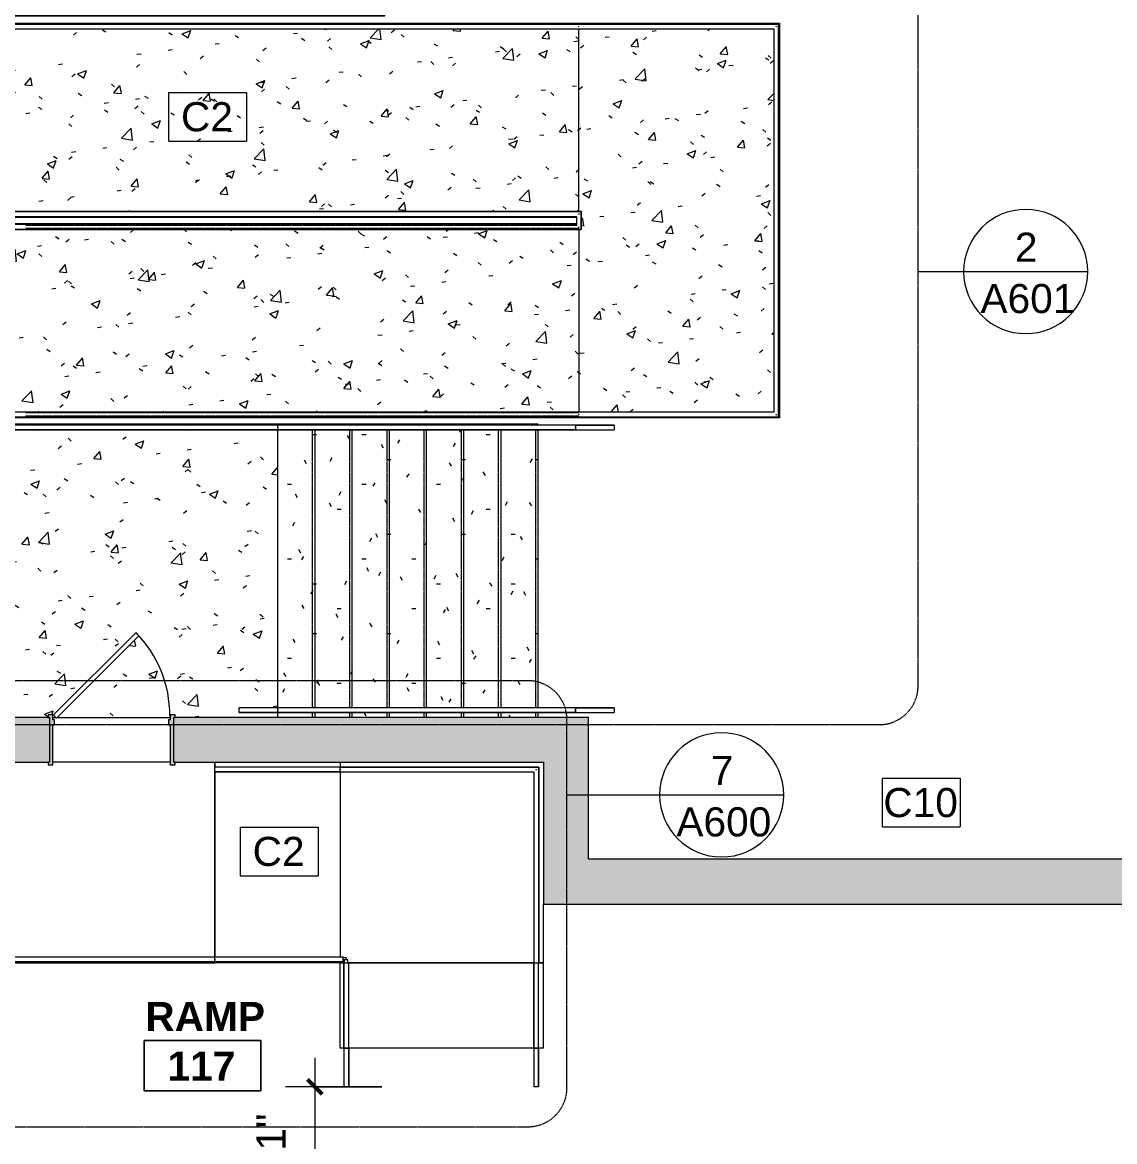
# Model space of a CAD drawing. Header units: inches. Extents: x 899 to 4491, y -721 to 1008.
# Drawn here: x 2297.1 to 2634.9, y 349.7 to 695.8 of the extents above; entities that cross this region are included whole.
import ezdxf

# ---------------------------------------------------------------- set-up
doc = ezdxf.new("R2010")
doc.units = ezdxf.units.IN
doc.header["$MEASUREMENT"] = 0
doc.linetypes.add('Dash Dot 3_16_', pattern=[0.3125, 0.1875, -0.0625, 0, -0.0625])
doc.linetypes.add('Overhead 1_16_', pattern=[0.101562, 0.0625, -0.039062])
for name, color, linetype, lineweight in [('A-ANNO-DIMS', 211, 'Continuous', 9), ('A-ANNO-DIMS-96', 211, 'Continuous', 9), ('A-ANNO-KEYN', 231, 'Continuous', 9), ('A-ANNO-SYMB', 150, 'Continuous', 9), ('A-AREA-IDEN', 2, 'Continuous', 9), ('A-DOOR', 31, 'Continuous', 13), ('A-FLOR', 192, 'Continuous', 13), ('A-FLOR-HRAL', 11, 'Continuous', 13), ('A-FLOR-HRAL-MBND', 5, 'Overhead 1_16_', 9), ('A-FLOR-LEVL', 51, 'Continuous', 9), ('A-WALL', 113, 'Continuous', 13), ('A-WALL-PATT', 111, 'Continuous', 13), ('S-STRS', 31, 'Continuous', 13)]:
    doc.layers.add(name, color=color, linetype=linetype, lineweight=lineweight)
doc.styles.add('Arial', font='arial.ttf', dxfattribs={"height": 9})
doc.styles.add('Swis721 Lt BT', font='swissl.ttf', dxfattribs={"height": 9})
doc.styles.add('Swis721 Lt BT_B', font='', dxfattribs={"height": 9})
doc.styles.get('Swis721 Lt BT_B').set_extended_font_data('Swis721 Lt BT', bold=True)
doc.dimstyles.new('OTJ_-_3_32__Linear__1_2__Tolerance', dxfattribs={"dimscale": 12, "dimtxt": 9.497835, "dimasz": 0.375, "dimexe": 0.75, "dimexo": 0.5, "dimgap": 0.5, "dimtad": 1, "dimdec": 1, "dimrnd": 0.5, "dimzin": 1, "dimdsep": 46, "dimlunit": 4, "dimtxsty": 'Swis721 Lt BT', "dimblk1": 'OBLIQUE', "dimblk2": 'OBLIQUE', "dimsah": 1, "dimcen": 0.09, "dimdle": 0.75, "dimazin": 0, "dimtfac": 1, "dimtdec": 4, "dimtix": 1, "dimtmove": 0, "dimatfit": 3, "dimfxl": 1, "dimtvp": 1, "dimfrac": 2, "dimtolj": 1, "dimtzin": 0, "dimarcsym": 2})
pattern_1 = [(0, (3208.535, 0), (30.72, 7.68), [1.267, -21.773, 1.267, -21.773, -122.88]), (0, (3208.535, 0), (30.72, 7.68), [-46.08, 1.267, -44.813, 1.267, -21.773, -53.76]), (0, (3208.535, 0), (30.72, 7.68), [-115.2, 1.267, -14.093, 1.267, -37.133]), (120, (3220.055, 3.84), (-22.011075, 22.7643), [1.267, -21.773, 1.267, -21.773, -122.88]), (120, (3220.055, 3.84), (-22.011075, 22.7643), [-46.08, 1.267, -44.813, 1.267, -21.773, -53.76]), (120, (3220.055, 3.84), (-22.011075, 22.7643), [-115.2, 1.267, -14.093, 1.267, -37.133]), (240, (3223.895, 19.2), (-8.708925, -30.4443), [1.267, -21.773, 1.267, -21.773, -122.88]), (240, (3223.895, 19.2), (-8.708925, -30.4443), [-46.08, 1.267, -44.813, 1.267, -21.773, -53.76]), (240, (3223.895, 19.2), (-8.708925, -30.4443), [-115.2, 1.267, -14.093, 1.267, -37.133])]
pattern_2 = [(50, (3208.535, 0), (27.5427, -2.40992), [2.88, -31.68]), (355, (3208.535, 0), (-5.32784, 28.88427), [2.304, -25.344]), (100.451, (3210.83, -0.2), (22.2153, 26.47393), [2.448, -26.924]), (46.184, (3208.535, 7.68), (40.9819, -6.3564), [4.32, -47.52]), (96.636, (3211.95, 7.15), (35.8907, 37.4062), [3.671, -40.386]), (351.184, (3208.535, 7.68), (35.891, 37.4062), [3.456, -38.016]), (21, (3212.375, 5.76), (22.92104, -15.46073), [2.88, -31.68]), (326, (3212.375, 5.76), (9.3435, 27.84574), [2.304, -25.344]), (71.451, (3214.285, 4.472), (32.26477, 12.3844), [2.448, -26.924]), (37.5, (3208.535, 0), (0.466855, 12.78271), [1.267, -23.77, 1.267, -24.461, -25.44]), (37.5, (3208.535, 0), (0.466855, 12.78271), [-50.765, 1.267, -24.173]), (7.5, (3208.535, 0), (10.10159, 15.14509), [1.267, -13.402, 1.267, -23.194, -9.696]), (7.5, (3208.535, 0), (10.10159, 15.14509), [-39.13, 1.267, -8.429]), (327.5, (3199.972, 0), (20.49916, -0.86578), [1.267, -8.333, 1.267, -28.685, -39.744]), (327.5, (3199.972, 0), (20.49916, -0.86578), [-39.552, 1.267, -38.477]), (317.5, (3196.132, 0), (22.39478, 3.8443), [1.267, -11.213, 1.267, -18.624, -28.224]), (317.5, (3196.132, 0), (22.39478, 3.8443), [-32.371, 1.267, -26.957])]

# ---------------------------------------------------------------- blocks, each defined once
blk = doc.blocks.new('Door - Single - Solid Door 36_ x 84_-7207579-FIRST FLOOR CONSTRUCTION')
at = {"layer": 'A-DOOR'}
h = blk.add_hatch(color=250, dxfattribs=at)
h.paths.add_polyline_path([(23.62, -7.6), (23.62, -6.85), (23.24, -6.85), (23.24, 7.03), (23.62, 7.03), (23.62, 7.78), (22.12, 7.78), (22.12, 6.28), (21.62, 6.28), (21.62, 4.78), (22.12, 4.78), (22.12, -7.6), (23.32, -7.6)], flags=0)
h.paths.add_polyline_path([(-14.13, -7.6), (-14.13, 4.78), (-13.63, 4.78), (-13.63, 6.28), (-14.13, 6.28), (-14.14, 7.78), (-15.63, 7.78), (-15.63, 7.03), (-15.26, 7.03), (-15.26, -6.85), (-15.63, -6.85), (-15.63, -7.6), (-15.26, -7.6)], flags=0)
at = {"layer": 'A-DOOR', "color": 8, "lineweight": 20}
for p, q in [((-14.01, 7.78), (11.45, 33.23)), ((12.42, 32.26), (-13.03, 6.8)), ((11.45, 33.23), (12.42, 32.26)), ((-15.63, 7.78), (-15.63, 7.03)), ((-14.13, 7.78), (-15.63, 7.78)), ((-15.63, 7.03), (-15.26, 7.03)), ((-15.26, 7.03), (-15.26, -6.85)), ((-14.13, 6.28), (-14.13, 7.78)), ((-13.03, 6.8), (-14.01, 7.78)), ((23.62, 7.78), (22.12, 7.78)), ((22.12, 7.78), (22.12, 6.28)), ((23.24, -6.85), (23.24, 7.03)), ((23.24, 7.03), (23.62, 7.03)), ((23.62, 7.03), (23.62, 7.78)), ((-13.63, 6.28), (-14.13, 6.28)), ((-14.13, -7.6), (-14.13, 4.78)), ((-14.13, 4.78), (-13.63, 4.78)), ((-13.63, 4.78), (-13.63, 6.28)), ((22.12, 6.28), (21.62, 6.28)), ((21.62, 6.28), (21.62, 4.78)), ((21.62, 4.78), (22.12, 4.78)), ((22.12, 4.78), (22.12, -7.6)), ((-15.26, -6.85), (-15.63, -6.85)), ((-15.63, -6.85), (-15.63, -7.6)), ((23.62, -6.85), (23.24, -6.85)), ((23.62, -7.6), (23.62, -6.85)), ((-15.63, -7.6), (-14.13, -7.6)), ((22.12, -7.6), (23.62, -7.6))]:
    blk.add_line(p, q, dxfattribs=at)
at = {"layer": 'A-DOOR', "lineweight": 9}
blk.add_arc((-14.01, 7.78), 36, 359.5, 45, dxfattribs=at)
blk = doc.blocks.new('Top Rail Type - Top Rail_Internal_-6878772-FIRST FLOOR CONSTRUCTION')
at = {"layer": 'A-FLOR-HRAL', "lineweight": 9}
for p, q in [((-740.39, 571.29), (-832.39, 571.29)), ((-832.39, 569.79), (-740.39, 569.79))]:
    blk.add_line(p, q, dxfattribs=at)
blk = doc.blocks.new('Top Rail Type - Top Rail_Internal_-V4-FIRST FLOOR CONSTRUCTION')
at = {"layer": 'A-FLOR-HRAL', "lineweight": 9}
for p, q in [((-740.39, 571.29), (-832.39, 571.29)), ((-740.39, 569.79), (-832.39, 569.79))]:
    blk.add_line(p, q, dxfattribs=at)
blk = doc.blocks.new('Railing - Railing-7017256-FIRST FLOOR CONSTRUCTION')
at = {"layer": 'A-FLOR-HRAL-MBND'}
for p, q in [((-739.32, 575.04), (-910.47, 575.04)), ((-739.32, 575.04), (-853.47, 575.04)), ((-739.32, 575.04), (-796.47, 575.04)), ((-739.32, 575.04), (-739.47, 575.04)), ((-739.32, 574.04), (-910.47, 574.04)), ((-739.32, 574.04), (-853.47, 574.04)), ((-739.32, 574.04), (-796.47, 574.04)), ((-739.32, 574.04), (-739.47, 574.04))]:
    blk.add_line(p, q, dxfattribs=at)
blk = doc.blocks.new('Railing - Railing-7017260-FIRST FLOOR CONSTRUCTION')
at = {"layer": 'A-FLOR-HRAL-MBND'}
for p, q in [((-739.82, 633.04), (-910.47, 633.04)), ((-739.32, 632.04), (-910.47, 632.04)), ((-739.82, 633.04), (-853.47, 633.04)), ((-739.32, 632.04), (-853.47, 632.04)), ((-739.82, 633.04), (-796.47, 633.04)), ((-739.32, 632.04), (-796.47, 632.04)), ((-739.32, 632.04), (-739.47, 632.04))]:
    blk.add_line(p, q, dxfattribs=at)
blk = doc.blocks.new('Top Rail Type - Top Rail_Internal_-7017305-FIRST FLOOR CONSTRUCTION')
at = {"layer": 'A-FLOR-HRAL', "lineweight": 9}
for p, q in [((-799.32, 699.29), (-974.13, 699.29)), ((-974.09, 699.27), (-974.13, 699.29)), ((-974.12, 699.27), (-974.08, 699.21)), ((-974.07, 699.23), (-974.07, 693.73)), ((-973.32, 698.54), (-973.52, 698.74)), ((-973.32, 698.54), (-973.23, 698.45)), ((-972.64, 697.79), (-799.32, 697.79)), ((-972.57, 695.29), (-972.57, 697.73)), ((-974.05, 693.77), (-974.07, 693.73)), ((-974.05, 693.74), (-973.99, 693.79)), ((-974.01, 693.79), (-739.29, 693.79)), ((-973.32, 694.54), (-973.52, 694.35)), ((-973.32, 694.54), (-973.23, 694.63)), ((-739.29, 695.29), (-972.51, 695.29)), ((-677.57, 695.29), (-739.29, 695.29)), ((-739.29, 693.79), (-679.07, 693.79)), ((-679.07, 693.79), (-679.07, 575.29)), ((-677.57, 573.79), (-677.57, 695.29)), ((-739.35, 575.29), (-973.32, 575.29)), ((-679.07, 575.29), (-739.35, 575.29)), ((-973.32, 573.79), (-739.35, 573.79)), ((-739.35, 573.79), (-677.57, 573.79))]:
    blk.add_line(p, q, dxfattribs=at)
at = {"layer": 'A-FLOR-HRAL', "lineweight": 9, "flags": 128}
blk.add_lwpolyline([(-799.32, 698.63), (-799.32, 698.54), (-799.32, 698.45)], dxfattribs=at)
at = {"layer": 'A-FLOR-HRAL', "lineweight": 9}
for points in [[(-739.32, 694.45), (-739.32, 694.48), (-739.32, 694.54), (-739.32, 694.6), (-739.32, 694.63)], [(-739.32, 574.63), (-739.32, 574.6), (-739.32, 574.54), (-739.32, 574.48), (-739.32, 574.45)]]:
    blk.add_open_spline(points, degree=3, dxfattribs=at)
for points in [[(-678.41, 694.45), (-678.4, 694.46), (-678.37, 694.49), (-678.32, 694.54), (-678.28, 694.59), (-678.24, 694.62), (-678.23, 694.63)], [(-678.41, 574.63), (-678.4, 574.62), (-678.37, 574.59), (-678.32, 574.54), (-678.27, 574.5), (-678.24, 574.46), (-678.23, 574.45)]]:
    blk.add_open_spline(points, degree=3, knots=[0.46086968, 0.46086968, 0.46086968, 0.46086968, 0.47916667, 0.5, 0.52083333, 0.53913032, 0.53913032, 0.53913032, 0.53913032], dxfattribs=at)
blk = doc.blocks.new('Top Rail Type - Top Rail_Internal_-V21-FIRST FLOOR CONSTRUCTION')
at = {"layer": 'A-FLOR-HRAL', "lineweight": 9}
for p, q in [((-974.07, 699.29), (-974.07, 693.79)), ((-799.32, 699.29), (-974.07, 699.29)), ((-799.32, 697.79), (-799.32, 699.29)), ((-972.57, 697.79), (-972.57, 695.29)), ((-799.32, 697.79), (-972.57, 697.79)), ((-974.07, 693.79), (-739.32, 693.79)), ((-972.57, 695.29), (-739.32, 695.29)), ((-739.32, 695.29), (-677.57, 695.29)), ((-739.32, 693.79), (-679.07, 693.79)), ((-679.07, 693.79), (-679.07, 575.29)), ((-677.57, 695.29), (-677.57, 573.79)), ((-973.32, 573.79), (-973.32, 575.29)), ((-739.32, 575.29), (-973.32, 575.29)), ((-679.07, 575.29), (-739.32, 575.29)), ((-973.18, 573.79), (-973.32, 573.79)), ((-739.32, 573.79), (-972.57, 573.79)), ((-677.57, 573.79), (-739.32, 573.79))]:
    blk.add_line(p, q, dxfattribs=at)
blk = doc.blocks.new('Top Rail Type - Top Rail_Internal_-7017322-FIRST FLOOR CONSTRUCTION')
at = {"layer": 'A-FLOR-HRAL', "lineweight": 9}
for p, q in [((-1035.07, 757.29), (-1035.07, 635.79)), ((-973.35, 757.29), (-1035.07, 757.29)), ((-1033.57, 637.29), (-1033.57, 755.79)), ((-1033.57, 755.79), (-973.35, 755.79)), ((-799.32, 757.29), (-973.35, 757.29)), ((-973.35, 755.79), (-799.32, 755.79)), ((-973.29, 637.29), (-1033.57, 637.29)), ((-738.51, 637.29), (-973.29, 637.29)), ((-738.57, 637.21), (-738.52, 637.27)), ((-738.57, 631.73), (-738.57, 637.23)), ((-738.51, 637.29), (-738.55, 637.27)), ((-1035.07, 635.79), (-973.29, 635.79)), ((-973.29, 635.79), (-740.01, 635.79)), ((-740.07, 635.73), (-740.07, 633.29)), ((-739.41, 636.45), (-739.32, 636.54)), ((-739.13, 636.74), (-739.32, 636.54)), ((-740.13, 633.29), (-973.32, 633.29)), ((-973.32, 631.79), (-738.64, 631.79)), ((-739.41, 632.63), (-739.32, 632.54)), ((-739.13, 632.35), (-739.32, 632.54)), ((-738.66, 631.79), (-738.6, 631.74)), ((-738.57, 631.73), (-738.6, 631.77))]:
    blk.add_line(p, q, dxfattribs=at)
at = {"layer": 'A-FLOR-HRAL', "lineweight": 9, "flags": 128}
for points in [[(-799.32, 756.63), (-799.32, 756.54), (-799.32, 756.45)], [(-973.32, 632.45), (-973.32, 632.54), (-973.32, 632.63)]]:
    blk.add_lwpolyline(points, dxfattribs=at)
at = {"layer": 'A-FLOR-HRAL', "lineweight": 9}
for points, knots in [([(-1034.23, 756.45), (-1034.24, 756.46), (-1034.28, 756.49), (-1034.32, 756.54), (-1034.37, 756.59), (-1034.4, 756.62), (-1034.41, 756.63)], [-0.53913032, -0.53913032, -0.53913032, -0.53913032, -0.52083333, -0.5, -0.47916667, -0.46086968, -0.46086968, -0.46086968, -0.46086968]), ([(-1034.41, 636.45), (-1034.4, 636.46), (-1034.37, 636.5), (-1034.32, 636.54), (-1034.27, 636.59), (-1034.24, 636.62), (-1034.23, 636.63)], [0.46086968, 0.46086968, 0.46086968, 0.46086968, 0.47916667, 0.5, 0.52083333, 0.53913032, 0.53913032, 0.53913032, 0.53913032])]:
    blk.add_open_spline(points, degree=3, knots=knots, dxfattribs=at)
for points in [[(-973.32, 756.63), (-973.32, 756.6), (-973.32, 756.54), (-973.32, 756.48), (-973.32, 756.45)], [(-973.32, 636.45), (-973.32, 636.48), (-973.32, 636.54), (-973.32, 636.6), (-973.32, 636.63)]]:
    blk.add_open_spline(points, degree=3, dxfattribs=at)
blk = doc.blocks.new('Top Rail Type - Top Rail_Internal_-V22-FIRST FLOOR CONSTRUCTION')
at = {"layer": 'A-FLOR-HRAL', "lineweight": 9}
for p, q in [((-1035.07, 757.29), (-1035.07, 635.79)), ((-973.32, 757.29), (-1035.07, 757.29)), ((-1033.57, 755.79), (-1033.57, 637.29)), ((-973.32, 755.79), (-1033.57, 755.79)), ((-799.32, 757.29), (-973.32, 757.29)), ((-799.32, 755.79), (-973.32, 755.79)), ((-799.32, 755.79), (-799.32, 757.29)), ((-1033.57, 637.29), (-973.32, 637.29)), ((-973.32, 637.29), (-738.57, 637.29)), ((-738.57, 637.29), (-738.57, 631.79)), ((-1035.07, 635.79), (-973.32, 635.79)), ((-973.32, 635.79), (-740.07, 635.79)), ((-740.07, 635.79), (-740.07, 633.29)), ((-973.32, 631.79), (-973.32, 633.29)), ((-740.07, 633.29), (-973.32, 633.29)), ((-738.57, 631.79), (-973.32, 631.79))]:
    blk.add_line(p, q, dxfattribs=at)
blk = doc.blocks.new('Top Rail Type - Top Rail_Internal_-7164230-FIRST FLOOR CONSTRUCTION')
at = {"layer": 'A-FLOR-HRAL', "lineweight": 9}
for p, q in [((-974.07, 574.79), (-974.07, 569.79)), ((-973.38, 574.79), (-973.23, 574.79)), ((-972.57, 571.29), (-972.57, 574.79)), ((-832.39, 571.29), (-972.57, 571.29)), ((-974.07, 569.79), (-832.39, 569.79)), ((-832.39, 570.63), (-832.39, 570.45))]:
    blk.add_line(p, q, dxfattribs=at)
blk.add_open_spline([(-973.23, 570.63), (-973.24, 570.62), (-973.28, 570.59), (-973.32, 570.54), (-973.37, 570.49), (-973.4, 570.46), (-973.41, 570.45)], degree=3, knots=[0.46086968, 0.46086968, 0.46086968, 0.46086968, 0.47916667, 0.5, 0.52083333, 0.53913032, 0.53913032, 0.53913032, 0.53913032], dxfattribs=at)
blk = doc.blocks.new('Top Rail Type - Top Rail_Internal_-V38-FIRST FLOOR CONSTRUCTION')
at = {"layer": 'A-FLOR-HRAL', "lineweight": 9}
for p, q in [((-974.07, 574.79), (-972.57, 574.79)), ((-974.07, 569.79), (-974.07, 574.79)), ((-972.57, 571.29), (-972.57, 574.79)), ((-832.39, 571.29), (-972.57, 571.29)), ((-832.39, 569.79), (-832.39, 571.29)), ((-832.39, 569.79), (-974.07, 569.79))]:
    blk.add_line(p, q, dxfattribs=at)
blk = doc.blocks.new('Top Rail Type - Top Rail_Internal_-7167823-FIRST FLOOR CONSTRUCTION')
at = {"layer": 'A-FLOR-HRAL', "lineweight": 9}
for p, q in [((-728.39, 571.29), (-740.39, 571.29)), ((-740.39, 570.45), (-740.39, 570.63)), ((-740.39, 569.79), (-728.39, 569.79)), ((-728.39, 570.63), (-728.39, 570.45))]:
    blk.add_line(p, q, dxfattribs=at)
blk = doc.blocks.new('Top Rail Type - Top Rail_Internal_-V39-FIRST FLOOR CONSTRUCTION')
at = {"layer": 'A-FLOR-HRAL', "lineweight": 9}
for p, q in [((-740.39, 571.29), (-740.39, 569.79)), ((-740.39, 571.29), (-728.39, 571.29)), ((-728.39, 571.29), (-728.39, 569.79)), ((-740.39, 569.79), (-728.39, 569.79))]:
    blk.add_line(p, q, dxfattribs=at)
blk = doc.blocks.new('Top Rail Type - Top Rail_Internal_-7169253-FIRST FLOOR CONSTRUCTION')
at = {"layer": 'A-FLOR-HRAL', "lineweight": 9}
for p, q in [((-740.39, 483.89), (-832.39, 483.89)), ((-832.39, 482.39), (-740.39, 482.39))]:
    blk.add_line(p, q, dxfattribs=at)
at = {"layer": 'A-FLOR-HRAL', "lineweight": 9, "flags": 128}
blk.add_lwpolyline([(-740.39, 483.22), (-740.39, 483.14), (-740.39, 483.06)], dxfattribs=at)
blk = doc.blocks.new('Top Rail Type - Top Rail_Internal_-V40-FIRST FLOOR CONSTRUCTION')
at = {"layer": 'A-FLOR-HRAL', "lineweight": 9}
for p, q in [((-740.39, 483.89), (-832.39, 483.89)), ((-740.39, 482.39), (-832.39, 482.39)), ((-740.39, 482.39), (-740.39, 483.89))]:
    blk.add_line(p, q, dxfattribs=at)
blk = doc.blocks.new('Top Rail Type - Top Rail_Internal_-7169274-FIRST FLOOR CONSTRUCTION')
at = {"layer": 'A-FLOR-HRAL', "lineweight": 9}
for p, q in [((-728.39, 483.89), (-740.39, 483.89)), ((-740.39, 483.05), (-740.39, 483.23)), ((-740.39, 482.39), (-728.39, 482.39)), ((-728.39, 483.23), (-728.39, 483.05))]:
    blk.add_line(p, q, dxfattribs=at)
blk = doc.blocks.new('Top Rail Type - Top Rail_Internal_-V41-FIRST FLOOR CONSTRUCTION')
at = {"layer": 'A-FLOR-HRAL', "lineweight": 9}
for p, q in [((-740.39, 483.89), (-740.39, 482.39)), ((-740.39, 483.89), (-728.39, 483.89)), ((-740.39, 482.39), (-728.39, 482.39)), ((-728.39, 483.89), (-728.39, 482.39))]:
    blk.add_line(p, q, dxfattribs=at)
blk = doc.blocks.new('Top Rail Type - Top Rail_Internal_-7169313-FIRST FLOOR CONSTRUCTION')
at = {"layer": 'A-FLOR-HRAL', "lineweight": 9}
for p, q in [((-832.39, 483.89), (-844.39, 483.89)), ((-844.39, 483.05), (-844.39, 483.23)), ((-844.39, 482.39), (-832.39, 482.39)), ((-832.39, 483.23), (-832.39, 483.05))]:
    blk.add_line(p, q, dxfattribs=at)
blk = doc.blocks.new('Top Rail Type - Top Rail_Internal_-V42-FIRST FLOOR CONSTRUCTION')
at = {"layer": 'A-FLOR-HRAL', "lineweight": 9}
for p, q in [((-844.39, 482.39), (-844.39, 483.89)), ((-832.39, 483.89), (-844.39, 483.89)), ((-832.39, 482.39), (-844.39, 482.39)), ((-832.39, 482.39), (-832.39, 483.89))]:
    blk.add_line(p, q, dxfattribs=at)
blk = doc.blocks.new('Railing - Railing-7221750-FIRST FLOOR CONSTRUCTION')
at = {"layer": 'A-FLOR-HRAL', "lineweight": 9}
for p, q in [((-811.24, 406.54), (-812.24, 406.54)), ((-811.74, 405.54), (-812.24, 405.54)), ((-811.24, 406.54), (-811.24, 406.04))]:
    blk.add_line(p, q, dxfattribs=at)
blk = doc.blocks.new('Top Rail Type - Top Rail_Internal_-7221764-FIRST FLOOR CONSTRUCTION')
at = {"layer": 'A-FLOR-HRAL', "lineweight": 9}
for p, q in [((-813.12, 465.54), (-851.87, 465.54)), ((-851.87, 464.04), (-813.12, 464.04))]:
    blk.add_line(p, q, dxfattribs=at)
at = {"layer": 'A-FLOR-HRAL', "lineweight": 9, "flags": 128}
for points in [[(-851.87, 464.69), (-851.87, 464.79), (-851.87, 464.88)], [(-813.12, 464.88), (-813.12, 464.79), (-813.12, 464.69)]]:
    blk.add_lwpolyline(points, dxfattribs=at)
blk = doc.blocks.new('Top Rail Type - Top Rail_Internal_-V56-FIRST FLOOR CONSTRUCTION')
at = {"layer": 'A-FLOR-HRAL', "lineweight": 9}
for p, q in [((-851.87, 464.04), (-851.87, 465.54)), ((-813.12, 465.54), (-851.87, 465.54)), ((-813.12, 464.04), (-851.87, 464.04)), ((-813.12, 464.04), (-813.12, 465.54))]:
    blk.add_line(p, q, dxfattribs=at)
blk = doc.blocks.new('Top Rail Type - Top Rail_Internal_-7221775-FIRST FLOOR CONSTRUCTION')
at = {"layer": 'A-FLOR-HRAL', "lineweight": 9}
for p, q in [((-812.24, 406.79), (-851.87, 406.79)), ((-851.87, 405.29), (-812.24, 405.29))]:
    blk.add_line(p, q, dxfattribs=at)
at = {"layer": 'A-FLOR-HRAL', "lineweight": 9, "flags": 128}
blk.add_lwpolyline([(-812.24, 406.13), (-812.24, 406.04), (-812.24, 405.94)], dxfattribs=at)
blk = doc.blocks.new('Top Rail Type - Top Rail_Internal_-V57-FIRST FLOOR CONSTRUCTION')
at = {"layer": 'A-FLOR-HRAL', "lineweight": 9}
for p, q in [((-812.24, 406.79), (-851.87, 406.79)), ((-812.24, 405.29), (-851.87, 405.29)), ((-812.24, 405.29), (-812.24, 406.79))]:
    blk.add_line(p, q, dxfattribs=at)
blk = doc.blocks.new('Railing - Railing-7222189-FIRST FLOOR CONSTRUCTION')
at = {"layer": 'A-FLOR-HRAL', "lineweight": 9}
for p, q in [((-811.74, 406.04), (-810.74, 406.04)), ((-811.74, 405.04), (-811.74, 406.04)), ((-810.74, 405.04), (-810.74, 406.04))]:
    blk.add_line(p, q, dxfattribs=at)
blk = doc.blocks.new('Top Rail Type - Top Rail_Internal_-7222203-FIRST FLOOR CONSTRUCTION')
at = {"layer": 'A-FLOR-HRAL', "lineweight": 9}
for p, q in [((-753.25, 405.04), (-753.25, 378.65)), ((-751.75, 378.65), (-751.75, 405.04))]:
    blk.add_line(p, q, dxfattribs=at)
at = {"layer": 'A-FLOR-HRAL', "lineweight": 9, "flags": 128}
for points in [[(-752.59, 405.04), (-752.5, 405.04), (-752.41, 405.04)], [(-752.41, 378.65), (-752.5, 378.65), (-752.59, 378.65)]]:
    blk.add_lwpolyline(points, dxfattribs=at)
blk = doc.blocks.new('Top Rail Type - Top Rail_Internal_-V58-FIRST FLOOR CONSTRUCTION')
at = {"layer": 'A-FLOR-HRAL', "lineweight": 9}
for p, q in [((-753.25, 405.04), (-751.75, 405.04)), ((-753.25, 378.65), (-753.25, 405.04)), ((-751.75, 378.65), (-751.75, 405.04)), ((-753.25, 378.65), (-751.75, 378.65))]:
    blk.add_line(p, q, dxfattribs=at)
blk = doc.blocks.new('Top Rail Type - Top Rail_Internal_-7222214-FIRST FLOOR CONSTRUCTION')
at = {"layer": 'A-FLOR-HRAL', "lineweight": 9}
for p, q in [((-811.99, 405.04), (-811.99, 378.65)), ((-810.49, 378.65), (-810.49, 405.04)), ((-811.24, 378.65), (-811.33, 378.65)), ((-811.15, 378.65), (-811.24, 378.65))]:
    blk.add_line(p, q, dxfattribs=at)
at = {"layer": 'A-FLOR-HRAL', "lineweight": 9, "flags": 128}
blk.add_lwpolyline([(-811.33, 405.04), (-811.24, 405.04), (-811.15, 405.04)], dxfattribs=at)
blk = doc.blocks.new('Top Rail Type - Top Rail_Internal_-V59-FIRST FLOOR CONSTRUCTION')
at = {"layer": 'A-FLOR-HRAL', "lineweight": 9}
for p, q in [((-811.99, 405.04), (-810.49, 405.04)), ((-811.99, 378.65), (-811.99, 405.04)), ((-810.49, 378.65), (-810.49, 405.04)), ((-811.99, 378.65), (-811.24, 378.65)), ((-811.24, 378.65), (-810.49, 378.65))]:
    blk.add_line(p, q, dxfattribs=at)
blk = doc.blocks.new('Top Rail Type - Top Rail_Internal_-7222801-FIRST FLOOR CONSTRUCTION')
at = {"layer": 'A-FLOR-HRAL', "lineweight": 9}
for p, q in [((-751.74, 465.54), (-813.12, 465.54)), ((-813.12, 464.04), (-753.24, 464.04)), ((-753.24, 464.04), (-753.24, 405.04)), ((-751.74, 405.04), (-751.74, 465.54))]:
    blk.add_line(p, q, dxfattribs=at)
blk.add_open_spline([(-752.58, 464.69), (-752.57, 464.71), (-752.54, 464.74), (-752.49, 464.79), (-752.44, 464.83), (-752.41, 464.86), (-752.4, 464.88)], degree=3, knots=[0.46086968, 0.46086968, 0.46086968, 0.46086968, 0.47916667, 0.5, 0.52083333, 0.53913032, 0.53913032, 0.53913032, 0.53913032], dxfattribs=at)
blk = doc.blocks.new('Top Rail Type - Top Rail_Internal_-V60-FIRST FLOOR CONSTRUCTION')
at = {"layer": 'A-FLOR-HRAL', "lineweight": 9}
for p, q in [((-813.12, 465.54), (-751.74, 465.54)), ((-813.12, 464.04), (-753.24, 464.04)), ((-753.24, 464.04), (-753.24, 405.04)), ((-751.74, 465.54), (-751.74, 405.04))]:
    blk.add_line(p, q, dxfattribs=at)
blk = doc.blocks.new('Top Rail Type - Top Rail_Internal_-7226036-FIRST FLOOR CONSTRUCTION')
at = {"layer": 'A-FLOR-HRAL', "lineweight": 9}
for p, q in [((-851.87, 406.79), (-913.87, 406.79)), ((-913.87, 405.29), (-851.87, 405.29)), ((-851.87, 406.13), (-851.87, 405.94))]:
    blk.add_line(p, q, dxfattribs=at)
blk = doc.blocks.new('Top Rail Type - Top Rail_Internal_-V64-FIRST FLOOR CONSTRUCTION')
at = {"layer": 'A-FLOR-HRAL', "lineweight": 9}
for p, q in [((-851.87, 406.79), (-913.87, 406.79)), ((-851.87, 405.29), (-913.87, 405.29)), ((-851.87, 405.29), (-851.87, 406.79))]:
    blk.add_line(p, q, dxfattribs=at)
blk = doc.blocks.new('Top Rail Type - Top Rail_Internal_-7226531-FIRST FLOOR CONSTRUCTION')
at = {"layer": 'A-FLOR-HRAL', "lineweight": 9}
for p, q in [((-753.25, 378.65), (-753.25, 366.65)), ((-752.59, 378.65), (-752.41, 378.65)), ((-751.75, 366.65), (-751.75, 378.65)), ((-752.41, 366.65), (-752.59, 366.65))]:
    blk.add_line(p, q, dxfattribs=at)
blk = doc.blocks.new('Top Rail Type - Top Rail_Internal_-V65-FIRST FLOOR CONSTRUCTION')
at = {"layer": 'A-FLOR-HRAL', "lineweight": 9}
for p, q in [((-751.75, 378.65), (-753.25, 378.65)), ((-753.25, 378.65), (-753.25, 366.65)), ((-751.75, 378.65), (-751.75, 366.65)), ((-751.75, 366.65), (-753.25, 366.65))]:
    blk.add_line(p, q, dxfattribs=at)
blk = doc.blocks.new('Top Rail Type - Top Rail_Internal_-7226570-FIRST FLOOR CONSTRUCTION')
at = {"layer": 'A-FLOR-HRAL', "lineweight": 9}
for p, q in [((-811.99, 378.65), (-811.99, 366.65)), ((-811.33, 378.65), (-811.24, 378.65)), ((-811.24, 378.65), (-811.15, 378.65)), ((-810.49, 366.65), (-810.49, 378.65)), ((-811.15, 366.65), (-811.33, 366.65))]:
    blk.add_line(p, q, dxfattribs=at)
blk = doc.blocks.new('Top Rail Type - Top Rail_Internal_-V66-FIRST FLOOR CONSTRUCTION')
at = {"layer": 'A-FLOR-HRAL', "lineweight": 9}
for p, q in [((-811.24, 378.65), (-811.99, 378.65)), ((-811.99, 378.65), (-811.99, 366.65)), ((-810.49, 378.65), (-811.24, 378.65)), ((-810.49, 378.65), (-810.49, 366.65)), ((-810.49, 366.65), (-811.99, 366.65))]:
    blk.add_line(p, q, dxfattribs=at)
blk = doc.blocks.new('Room Tag - Room Name and Number-3379422-FIRST FLOOR CONSTRUCTION')
at = {"layer": 'A-AREA-IDEN'}
for p, q in [((-0.1881, -0.1636), (-0.1881, -0.0018)), ((-0.1881, -0.0018), (0.1869, -0.0018)), ((0.1869, -0.0018), (-0.1881, -0.0018)), ((-0.1881, -0.0018), (-0.1881, -0.1636)), ((0.1869, -0.0018), (0.1869, -0.1636)), ((0.1869, -0.1636), (0.1869, -0.0018)), ((0.1869, -0.1636), (-0.1881, -0.1636)), ((-0.1881, -0.1636), (0.1869, -0.1636))]:
    blk.add_line(p, q, dxfattribs=at)
blk = doc.blocks.new('Keynote Tag - Keynote Number - Boxed-135510-FIRST FLOOR CONSTRUCTION')
at = {"layer": 'A-ANNO-KEYN'}
for p, q in [((-0.125, -0.0792), (-0.125, 0.0781)), ((-0.125, 0.0781), (0.125, 0.0781)), ((0.125, 0.0781), (0.125, -0.0792)), ((-0.125, -0.0792), (0.125, -0.0792))]:
    blk.add_line(p, q, dxfattribs=at)
blk = doc.blocks.new('Floor Plan - Callout Head-3511279-FIRST FLOOR CONSTRUCTION')
at = {"layer": 'A-ANNO-SYMB'}
blk.add_line((-0.2, 0), (0.2, 0), dxfattribs=at)
for start, end in [(360, 180), (180, 360)]:
    blk.add_arc((0, 0), 0.2, start, end, dxfattribs=at)
blk = doc.blocks.new('DIMBLOCK1-FIRST FLOOR CONSTRUCTION')
at = {"layer": 'A-ANNO-DIMS-96'}
for p, q in [((2387.54, 375.65), (2387.54, 298.88)), ((2408.32, 366.65), (2378.54, 366.65)), ((2387.54, 366.65), (2408.32, 366.65)), ((2384.73, 307.88), (2396.54, 307.88)), ((2387.54, 307.88), (2384.73, 307.88))]:
    blk.add_line(p, q, dxfattribs=at)
at = {"layer": 'A-ANNO-DIMS-96', "lineweight": 50}
for p, q in [((2387.54, 366.65), (2385.29, 368.9)), ((2387.54, 366.65), (2389.79, 364.4)), ((2387.54, 307.88), (2385.29, 310.13)), ((2387.54, 307.88), (2389.79, 305.63))]:
    blk.add_line(p, q, dxfattribs=at)
at = {"layer": 'A-ANNO-DIMS-96', "color": 0, "insert": (2369.53, 319.4), "char_height": 9, "width": 42.8759, "attachment_point": 1, "rotation": 90, "line_spacing_factor": 1.005062, "style": 'Swis721 Lt BT'}
blk.add_mtext('4\' - 11"', dxfattribs=at)
blk = doc.blocks.new('_Oblique')
at = {"color": 0, "linetype": 'ByBlock', "lineweight": -2}
blk.add_line((-0.5, -0.5), (0.5, 0.5), dxfattribs=at)

msp = doc.modelspace()

# ---------------------------------------------------------------- hatches: boundary and pattern name
at = {"layer": 'A-FLOR'}
h = msp.add_hatch(dxfattribs=at)
h.set_pattern_fill('FP_11', color=256, style=0, pattern_type=2)
h.set_pattern_definition(pattern_2)
h.paths.add_polyline_path([(2174.96, 480.91), (2305.1, 480.91), (2305.1, 481.66), (2306.6, 481.66), (2306.6, 480.91), (2307.48, 480.91), (2306.73, 481.66), (2332.19, 507.12), (2333.16, 506.14), (2307.92, 480.91), (2342.85, 480.91), (2342.85, 481.66), (2344.35, 481.66), (2344.35, 480.91), (2376.15, 480.91), (2376.15, 482.39), (2364.15, 482.42), (2364.15, 483.89), (2376.15, 483.89), (2376.15, 569.79), (2234.46, 569.82), (2234.49, 574.79), (2235.21, 574.79), (2235.21, 631.79), (2174.96, 631.79), (2174.96, 483.47)], flags=0)
h.paths.add_polyline_path([(2173.21, 480.91), (2173.46, 480.91), (2173.49, 633.29), (2235.21, 633.29), (2235.21, 633.54), (2173.21, 633.54), (2173.21, 484.21)], flags=0)
h.paths.add_polyline_path([(2275.68, 571.29), (2376.15, 571.29), (2376.15, 571.54), (2235.96, 571.54), (2235.96, 571.29), (2264.26, 571.29)], flags=0)
at = {"layer": 'A-FLOR-LEVL'}
h = msp.add_hatch(dxfattribs=at)
h.set_pattern_fill('FP_11', color=256, style=0, pattern_type=2)
h.set_pattern_definition(pattern_2)
h.paths.add_polyline_path([(2378.53, 635.54), (2468.46, 635.54), (2468.46, 635.79), (2235.21, 635.75), (2235.21, 635.54), (2355.67, 635.54)], flags=0)
h.paths.add_polyline_path([(2378.53, 637.29), (2469.21, 637.29), (2469.21, 693.79), (2235.21, 693.79), (2235.24, 637.29), (2355.67, 637.29)], flags=0)
h.paths.add_polyline_path([(2469.21, 695.29), (2469.21, 695.54), (2235.96, 695.54), (2235.98, 695.29), (2458.52, 695.29)], flags=0)
h = msp.add_hatch(dxfattribs=at)
h.set_pattern_fill('FP_11', color=256, style=0, pattern_type=2)
h.set_pattern_definition(pattern_2)
h.paths.add_polyline_path([(2469.21, 573.54), (2531.21, 573.54), (2531.21, 695.54), (2469.21, 695.54), (2469.24, 695.29), (2530.96, 695.27), (2530.94, 573.79), (2469.21, 573.76)], flags=0)
h.paths.add_polyline_path([(2529.46, 575.29), (2529.46, 693.79), (2469.21, 693.79), (2469.21, 637.29), (2469.96, 637.25), (2469.92, 631.79), (2469.21, 631.79), (2469.21, 575.29), (2529.4, 575.29)], flags=0)
h = msp.add_hatch(dxfattribs=at)
h.set_pattern_fill('FP_11', color=256, style=0, pattern_type=2)
h.set_pattern_definition(pattern_2)
h.paths.add_polyline_path([(2378.53, 573.54), (2469.21, 573.54), (2469.18, 573.79), (2235.96, 573.76), (2235.96, 573.54), (2376.15, 573.54)], flags=0)
h.paths.add_polyline_path([(2264.26, 575.29), (2469.21, 575.29), (2469.21, 631.79), (2235.21, 631.79), (2235.21, 575.29), (2252.83, 575.29)], flags=0)
h.paths.add_polyline_path([(2458.52, 633.29), (2468.46, 633.29), (2468.44, 633.54), (2235.21, 633.54), (2235.22, 633.29), (2447.09, 633.29)], flags=0)
at = {"layer": 'A-WALL-PATT', "lineweight": 9}
h = msp.add_hatch(color=7, dxfattribs=at)
h.paths.add_polyline_path([(2424.23, 467.04), (2472.17, 467.04), (2472.17, 480.91), (2343.98, 480.91), (2343.98, 467.04), (2401.38, 467.04)], flags=0)
h.paths.add_polyline_path([(2305.1, 467.04), (2305.48, 467.04), (2305.48, 480.91), (2187.09, 480.91), (2187.09, 467.04), (2294.67, 467.04)], flags=0)
for points in [[(2472.17, 423.21), (2472.17, 467.04), (2458.29, 467.04), (2458.29, 423.21), (2472.16, 423.21)], [(2987.33, 423.21), (2987.33, 437.09), (2472.17, 437.09), (2472.17, 423.21), (2986.64, 423.21)]]:
    msp.add_hatch(color=7, dxfattribs=at).paths.add_polyline_path(points, flags=0)
at = {"layer": 'S-STRS', "lineweight": 9}
h = msp.add_hatch(dxfattribs=at)
h.set_pattern_fill('FP_5', style=0, pattern_type=2)
h.set_pattern_definition(pattern_1)
h.paths.add_polyline_path([(2387.65, 480.91), (2387.65, 482.39), (2376.15, 482.39), (2376.15, 480.91), (2378.53, 480.91)], flags=0)
h.paths.add_polyline_path([(2376.15, 483.89), (2387.65, 483.89), (2387.65, 569.79), (2376.15, 569.79), (2376.15, 484.21)], flags=0)
h.paths.add_polyline_path([(2378.53, 571.29), (2387.65, 571.29), (2387.65, 571.54), (2376.15, 571.54), (2376.15, 571.29)], flags=0)
h = msp.add_hatch(dxfattribs=at)
h.set_pattern_fill('FP_7', style=0, pattern_type=2)
h.set_pattern_definition(pattern_1)
h.paths.add_polyline_path([(2387.65, 480.91), (2399.15, 480.91), (2399.15, 482.39), (2387.65, 482.39)], flags=0)
h.paths.add_polyline_path([(2399.15, 483.89), (2399.15, 569.79), (2387.65, 569.79), (2387.65, 483.89)], flags=0)
h.paths.add_polyline_path([(2389.95, 571.29), (2399.15, 571.29), (2399.15, 571.54), (2387.65, 571.54), (2387.65, 571.29)], flags=0)
h = msp.add_hatch(dxfattribs=at)
h.set_pattern_fill('FP_5', style=0, pattern_type=2)
h.set_pattern_definition(pattern_1)
h.paths.add_polyline_path([(2410.65, 480.91), (2410.65, 482.39), (2399.15, 482.39), (2399.15, 480.91), (2401.38, 480.91)], flags=0)
h.paths.add_polyline_path([(2410.65, 483.89), (2410.65, 569.79), (2399.15, 569.79), (2399.15, 483.89), (2401.38, 483.89)], flags=0)
h.paths.add_polyline_path([(2401.38, 571.29), (2410.65, 571.29), (2410.65, 571.54), (2399.15, 571.54), (2399.15, 571.29)], flags=0)
h = msp.add_hatch(dxfattribs=at)
h.set_pattern_fill('FP_6', style=0, pattern_type=2)
h.set_pattern_definition(pattern_1)
h.paths.add_polyline_path([(2410.65, 480.91), (2422.15, 480.91), (2422.15, 482.39), (2410.65, 482.39)], flags=0)
h.paths.add_polyline_path([(2422.15, 483.89), (2422.15, 569.79), (2410.65, 569.79), (2410.65, 483.89)], flags=0)
h.paths.add_polyline_path([(2412.81, 571.29), (2422.15, 571.29), (2422.15, 571.54), (2410.65, 571.54), (2410.65, 571.29)], flags=0)
h = msp.add_hatch(dxfattribs=at)
h.set_pattern_fill('FP_7', style=0, pattern_type=2)
h.set_pattern_definition(pattern_1)
h.paths.add_polyline_path([(2433.65, 480.91), (2433.65, 482.39), (2422.15, 482.39), (2422.15, 480.91), (2424.23, 480.91)], flags=0)
h.paths.add_polyline_path([(2422.15, 483.89), (2433.65, 483.89), (2433.65, 569.79), (2422.15, 569.79), (2422.15, 484.21)], flags=0)
h.paths.add_polyline_path([(2424.23, 571.29), (2433.65, 571.29), (2433.65, 571.54), (2422.15, 571.54), (2422.15, 571.29)], flags=0)
h = msp.add_hatch(dxfattribs=at)
h.set_pattern_fill('FP_5', style=0, pattern_type=2)
h.set_pattern_definition(pattern_1)
h.paths.add_polyline_path([(2433.65, 480.91), (2445.15, 480.91), (2445.15, 482.39), (2433.65, 482.39)], flags=0)
h.paths.add_polyline_path([(2445.15, 483.89), (2445.15, 569.79), (2433.65, 569.79), (2433.65, 483.89)], flags=0)
h.paths.add_polyline_path([(2435.66, 571.29), (2445.15, 571.29), (2445.15, 571.54), (2433.65, 571.54), (2433.65, 571.29)], flags=0)
h = msp.add_hatch(dxfattribs=at)
h.set_pattern_fill('FP_7', style=0, pattern_type=2)
h.set_pattern_definition(pattern_1)
h.paths.add_polyline_path([(2445.15, 480.91), (2456.65, 480.91), (2456.65, 482.39), (2445.15, 482.39)], flags=0)
h.paths.add_polyline_path([(2447.09, 483.89), (2456.65, 483.89), (2456.65, 569.79), (2445.15, 569.79), (2445.15, 483.89)], flags=0)
h.paths.add_polyline_path([(2445.15, 571.29), (2456.65, 571.29), (2456.65, 571.54), (2445.15, 571.54)], flags=0)

# ---------------------------------------------------------------- linework, layer by layer
at = {"layer": 'A-ANNO-SYMB', "linetype": 'Dash Dot 3_16_'}
for p, q in [((2574.11, 490.68), (2574.11, 780.59)), ((2453.52, 492.24), (2294.18, 492.24)), ((2134.05, 478.68), (2562.11, 478.68)), ((2465.52, 366.35), (2465.52, 480.24)), ((2294.18, 354.35), (2453.52, 354.35))]:
    msp.add_line(p, q, dxfattribs=at)
at = {"layer": 'A-ANNO-SYMB'}
for p, q in [((2574.11, 618.78), (2588.18, 618.78)), ((2465.52, 456.97), (2494.16, 456.97))]:
    msp.add_line(p, q, dxfattribs=at)
at = {"layer": 'A-ANNO-SYMB', "linetype": 'Dash Dot 3_16_'}
for centre, start, end in [((2453.52, 480.24), 0, 90), ((2562.11, 490.68), 270, 0), ((2453.52, 366.35), 270, 0)]:
    msp.add_arc(centre, 12, start, end, dxfattribs=at)
at = {"layer": 'A-FLOR'}
for p, q in [((2376.15, 571.54), (2235.96, 571.54)), ((2376.15, 571.29), (2376.15, 571.54)), ((2376.15, 483.89), (2376.15, 569.79)), ((2376.15, 480.91), (2376.15, 482.39)), ((2306.6, 480.91), (2307.48, 480.91)), ((2307.92, 480.91), (2342.85, 480.91)), ((2342.85, 467.04), (2306.6, 467.04)), ((2356.67, 465.54), (2356.67, 467.04)), ((2356.67, 406.79), (2356.67, 464.04)), ((2458.29, 405.04), (2458.29, 423.21)), ((2294.67, 405.04), (2356.67, 405.04)), ((2356.67, 405.04), (2356.67, 405.29)), ((2395.42, 405.04), (2396.54, 405.04)), ((2398.04, 405.04), (2455.29, 405.04)), ((2456.79, 405.04), (2458.29, 405.04))]:
    msp.add_line(p, q, dxfattribs=at)
at = {"layer": 'A-FLOR-LEVL'}
for p, q in [((2235.96, 695.54), (2469.21, 695.54)), ((2469.21, 695.29), (2469.21, 695.54)), ((2469.21, 695.54), (2531.21, 695.54)), ((2469.21, 637.29), (2469.21, 693.79)), ((2531.21, 695.54), (2531.21, 573.54)), ((2235.21, 635.54), (2468.46, 635.54)), ((2468.46, 633.54), (2235.21, 633.54)), ((2469.21, 631.79), (2469.21, 575.29)), ((2469.21, 573.54), (2235.96, 573.54)), ((2469.21, 573.76), (2469.21, 573.54)), ((2531.21, 573.54), (2469.21, 573.54)), ((2356.67, 467.04), (2356.67, 465.54)), ((2356.67, 464.04), (2356.67, 406.79)), ((2395.42, 467.04), (2395.42, 465.54)), ((2395.42, 464.04), (2395.42, 406.79)), ((2356.67, 405.29), (2356.67, 405.04)), ((2395.42, 405.04), (2356.67, 405.04)), ((2395.42, 405.29), (2395.42, 405.04)), ((2396.54, 405.04), (2395.42, 405.04)), ((2395.42, 378.65), (2395.42, 405.04)), ((2455.29, 405.04), (2398.04, 405.04)), ((2458.29, 405.04), (2456.79, 405.04)), ((2458.29, 378.65), (2458.29, 405.04)), ((2396.54, 378.65), (2395.42, 378.65)), ((2455.29, 378.65), (2398.04, 378.65)), ((2458.29, 378.65), (2456.79, 378.65))]:
    msp.add_line(p, q, dxfattribs=at)
at = {"layer": 'A-WALL', "color": 8, "lineweight": 20}
for p, q in [((2305.1, 480.91), (2173.21, 480.91)), ((2472.17, 480.91), (2344.35, 480.91)), ((2472.17, 437.09), (2472.17, 480.91)), ((2294.67, 467.04), (2305.1, 467.04)), ((2344.35, 467.04), (2458.29, 467.04)), ((2458.29, 467.04), (2458.29, 423.21)), ((2987.33, 437.09), (2472.17, 437.09)), ((2458.29, 423.21), (2987.33, 423.21))]:
    msp.add_line(p, q, dxfattribs=at)
at = {"layer": 'S-STRS', "lineweight": 9}
for p, q in [((2376.15, 571.29), (2376.15, 571.54)), ((2387.65, 571.54), (2376.15, 571.54)), ((2399.15, 571.54), (2387.65, 571.54)), ((2387.65, 571.29), (2387.65, 571.54)), ((2410.65, 571.54), (2399.15, 571.54)), ((2399.15, 571.29), (2399.15, 571.54)), ((2422.15, 571.54), (2410.65, 571.54)), ((2410.65, 571.29), (2410.65, 571.54)), ((2433.65, 571.54), (2422.15, 571.54)), ((2422.15, 571.29), (2422.15, 571.54)), ((2445.15, 571.54), (2433.65, 571.54)), ((2433.65, 571.29), (2433.65, 571.54)), ((2456.65, 571.54), (2445.15, 571.54)), ((2445.15, 571.29), (2445.15, 571.54)), ((2456.65, 571.29), (2456.65, 571.54)), ((2376.15, 483.89), (2376.15, 569.79)), ((2387.65, 483.89), (2387.65, 569.79)), ((2399.15, 483.89), (2399.15, 569.79)), ((2410.65, 483.89), (2410.65, 569.79)), ((2422.15, 483.89), (2422.15, 569.79)), ((2433.65, 483.89), (2433.65, 569.79)), ((2445.15, 483.89), (2445.15, 569.79)), ((2456.65, 483.89), (2456.65, 569.79)), ((2376.15, 480.91), (2376.15, 482.39)), ((2387.65, 480.91), (2387.65, 482.39)), ((2399.15, 480.91), (2399.15, 482.39)), ((2410.65, 480.91), (2410.65, 482.39)), ((2422.15, 480.91), (2422.15, 482.39)), ((2433.65, 480.91), (2433.65, 482.39)), ((2445.15, 480.91), (2445.15, 482.39)), ((2456.65, 480.91), (2456.65, 482.39))]:
    msp.add_line(p, q, dxfattribs=at)
at = {"layer": 'S-STRS', "linetype": 'Overhead 1_16_', "lineweight": 9}
for p, q in [((2386.9, 571.29), (2386.9, 571.54)), ((2398.4, 571.29), (2398.4, 571.54)), ((2409.9, 571.29), (2409.9, 571.54)), ((2421.4, 571.29), (2421.4, 571.54)), ((2432.9, 571.29), (2432.9, 571.54)), ((2444.4, 571.29), (2444.4, 571.54)), ((2455.9, 571.29), (2455.9, 571.54)), ((2386.9, 483.89), (2386.9, 569.79)), ((2398.4, 483.89), (2398.4, 569.79)), ((2409.9, 483.89), (2409.9, 569.79)), ((2421.4, 483.89), (2421.4, 569.79)), ((2432.9, 483.89), (2432.9, 569.79)), ((2444.4, 483.89), (2444.4, 569.79)), ((2455.9, 483.89), (2455.9, 569.79)), ((2386.9, 480.91), (2386.9, 482.39)), ((2398.4, 480.91), (2398.4, 482.39)), ((2409.9, 480.91), (2409.9, 482.39)), ((2421.4, 480.91), (2421.4, 482.39)), ((2432.9, 480.91), (2432.9, 482.39)), ((2444.4, 480.91), (2444.4, 482.39)), ((2455.9, 480.91), (2455.9, 482.39))]:
    msp.add_line(p, q, dxfattribs=at)

# ---------------------------------------------------------------- block references
at = {"layer": 'A-ANNO-KEYN', "xscale": 95.99999999999994, "yscale": 95.99999999999994, "zscale": 95.99999999999994}
for p in [(2354.46, 666.68), (2575.12, 454.63), (2376.61, 439.52)]:
    msp.add_blockref('Keynote Tag - Keynote Number - Boxed-135510-FIRST FLOOR CONSTRUCTION', p, dxfattribs=at)
at = {"layer": 'A-ANNO-SYMB', "xscale": 95.99999999999994, "yscale": 95.99999999999994, "zscale": 95.99999999999994}
for p in [(2607.38, 618.78), (2513.36, 456.97)]:
    msp.add_blockref('Floor Plan - Callout Head-3511279-FIRST FLOOR CONSTRUCTION', p, dxfattribs=at)
at = {"layer": 'A-AREA-IDEN', "xscale": 95.99999999999994, "yscale": 95.99999999999994, "zscale": 95.99999999999994}
msp.add_blockref('Room Tag - Room Name and Number-3379422-FIRST FLOOR CONSTRUCTION', (2352.9, 381.19), dxfattribs=at)
at = {"layer": 'A-DOOR'}
msp.add_blockref('Door - Single - Solid Door 36_ x 84_-7207579-FIRST FLOOR CONSTRUCTION', (2320.74, 473.88), dxfattribs=at)
at = {"layer": 'A-FLOR-HRAL', "lineweight": 9}
for name in ['Top Rail Type - Top Rail_Internal_-7017322-FIRST FLOOR CONSTRUCTION', 'Top Rail Type - Top Rail_Internal_-V22-FIRST FLOOR CONSTRUCTION', 'Top Rail Type - Top Rail_Internal_-7017305-FIRST FLOOR CONSTRUCTION', 'Top Rail Type - Top Rail_Internal_-V21-FIRST FLOOR CONSTRUCTION', 'Railing - Railing-7017260-FIRST FLOOR CONSTRUCTION', 'Top Rail Type - Top Rail_Internal_-7164230-FIRST FLOOR CONSTRUCTION', 'Top Rail Type - Top Rail_Internal_-V38-FIRST FLOOR CONSTRUCTION', 'Railing - Railing-7017256-FIRST FLOOR CONSTRUCTION', 'Top Rail Type - Top Rail_Internal_-6878772-FIRST FLOOR CONSTRUCTION', 'Top Rail Type - Top Rail_Internal_-V4-FIRST FLOOR CONSTRUCTION', 'Top Rail Type - Top Rail_Internal_-7167823-FIRST FLOOR CONSTRUCTION', 'Top Rail Type - Top Rail_Internal_-V39-FIRST FLOOR CONSTRUCTION', 'Top Rail Type - Top Rail_Internal_-7169313-FIRST FLOOR CONSTRUCTION', 'Top Rail Type - Top Rail_Internal_-V42-FIRST FLOOR CONSTRUCTION', 'Top Rail Type - Top Rail_Internal_-7169253-FIRST FLOOR CONSTRUCTION', 'Top Rail Type - Top Rail_Internal_-V40-FIRST FLOOR CONSTRUCTION', 'Top Rail Type - Top Rail_Internal_-7169274-FIRST FLOOR CONSTRUCTION', 'Top Rail Type - Top Rail_Internal_-V41-FIRST FLOOR CONSTRUCTION', 'Top Rail Type - Top Rail_Internal_-7221764-FIRST FLOOR CONSTRUCTION', 'Top Rail Type - Top Rail_Internal_-V56-FIRST FLOOR CONSTRUCTION', 'Top Rail Type - Top Rail_Internal_-7222801-FIRST FLOOR CONSTRUCTION', 'Top Rail Type - Top Rail_Internal_-V60-FIRST FLOOR CONSTRUCTION', 'Top Rail Type - Top Rail_Internal_-7226036-FIRST FLOOR CONSTRUCTION', 'Top Rail Type - Top Rail_Internal_-V64-FIRST FLOOR CONSTRUCTION', 'Top Rail Type - Top Rail_Internal_-7221775-FIRST FLOOR CONSTRUCTION', 'Top Rail Type - Top Rail_Internal_-V57-FIRST FLOOR CONSTRUCTION', 'Railing - Railing-7221750-FIRST FLOOR CONSTRUCTION', 'Top Rail Type - Top Rail_Internal_-7222214-FIRST FLOOR CONSTRUCTION', 'Top Rail Type - Top Rail_Internal_-V59-FIRST FLOOR CONSTRUCTION', 'Railing - Railing-7222189-FIRST FLOOR CONSTRUCTION', 'Top Rail Type - Top Rail_Internal_-7222203-FIRST FLOOR CONSTRUCTION', 'Top Rail Type - Top Rail_Internal_-V58-FIRST FLOOR CONSTRUCTION', 'Top Rail Type - Top Rail_Internal_-7226570-FIRST FLOOR CONSTRUCTION', 'Top Rail Type - Top Rail_Internal_-V66-FIRST FLOOR CONSTRUCTION', 'Top Rail Type - Top Rail_Internal_-7226531-FIRST FLOOR CONSTRUCTION', 'Top Rail Type - Top Rail_Internal_-V65-FIRST FLOOR CONSTRUCTION']:
    msp.add_blockref(name, (3208.53, 0), dxfattribs=at)

# ---------------------------------------------------------------- texts
at = {"layer": 'A-ANNO-KEYN', "char_height": 9, "attachment_point": 1, "style": 'Arial'}
for s, insert, width in [('C2', (2346.18, 671.14), 19.695), ('C10', (2563.34, 459.08), 28.179), ('C2', (2368.33, 443.97), 19.695)]:
    msp.add_mtext(s, dxfattribs=dict(at, insert=insert, width=width))
at = {"layer": 'A-ANNO-SYMB', "char_height": 9, "attachment_point": 1, "style": 'Swis721 Lt BT'}
for s, insert, width in [('2', (2604.02, 630.81), 8.181), ('A601', (2593.38, 614.92), 33.936), ('7', (2510, 469), 8.181), ('A600', (2499.36, 453.11), 33.936)]:
    msp.add_mtext(s, dxfattribs=dict(at, insert=insert, width=width))
at = {"layer": 'A-AREA-IDEN', "char_height": 9, "attachment_point": 1, "style": 'Swis721 Lt BT_B'}
for s, insert, width in [('RAMP', (2335.15, 392.91), 42.723), ('117', (2342.01, 377.59), 25.452)]:
    msp.add_mtext(s, dxfattribs=dict(at, insert=insert, width=width))

# ---------------------------------------------------------------- dimensions: what is measured, and where the dimension line sits
at = {"layer": 'A-ANNO-DIMS'}
dim = msp.add_linear_dim(base=(2387.54, 307.88), p1=(2414.32, 366.65), p2=(2390.73, 307.88), angle=90, dimstyle='OTJ_-_3_32__Linear__1_2__Tolerance', override={"dimpost": '<>', "dimfxl": 63.32558}, dxfattribs=at)
dim.commit()
dim.dimension.update_dxf_attribs({"geometry": 'DIMBLOCK1-FIRST FLOOR CONSTRUCTION', "text_midpoint": (2377.04, 337.26)})

doc.saveas('drawing.dxf')
